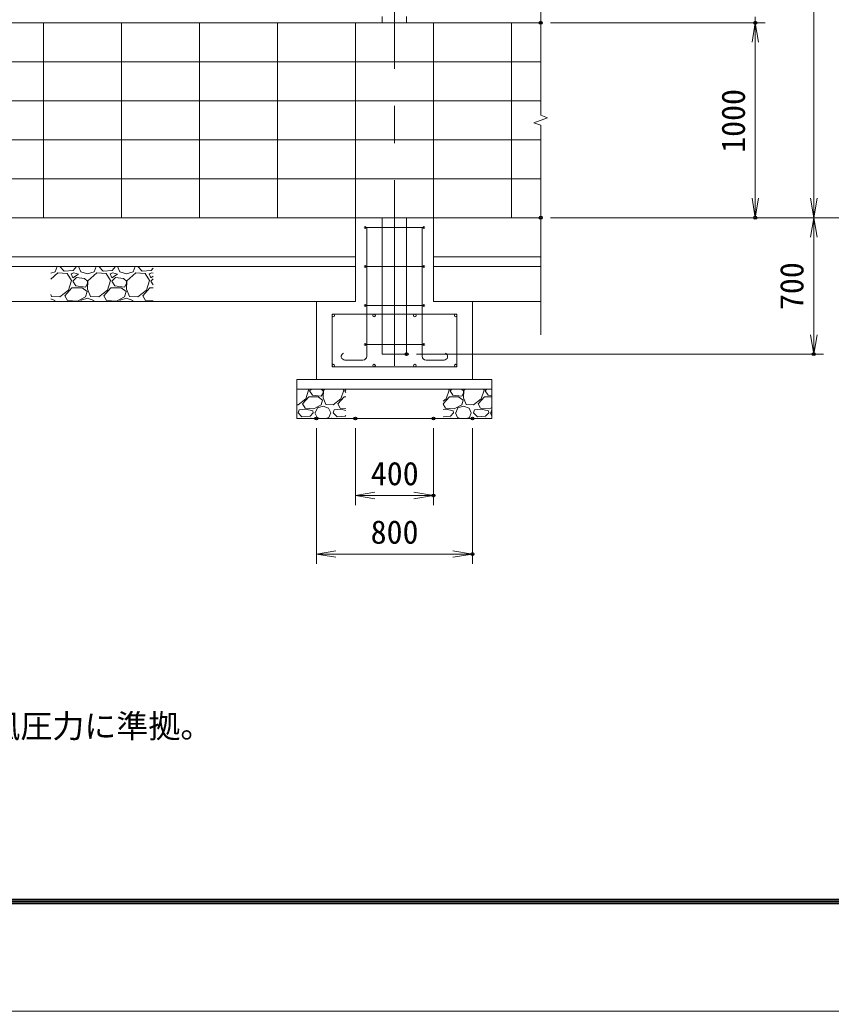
# Model space of a CAD drawing. Units: millimetres at full size. Extents: x -10500 to 10500, y -7425 to 7425.
# Drawn here: x -4434 to -274, y -7425 to -2340 of the extents above; entities that cross this region are included whole.
import ezdxf
from ezdxf.enums import TextEntityAlignment as Align

# ---------------------------------------------------------------- set-up
doc = ezdxf.new("R2010")
doc.units = ezdxf.units.MM
doc.header["$LTSCALE"] = 30
doc.header["$PDMODE"] = 32
doc.header["$PDSIZE"] = 15
doc.linetypes.add('USER1', pattern=[50.8, 31.75, -6.35, 6.35, -6.35])
for name, color, linetype, lineweight in [('0-0_D-STR1', 1, 'Continuous', 18), ('0-1_D-BMK', 2, 'USER1', 13), ('0-2_D-BGD', 7, 'Continuous', 18), ('0-3_D-STR3', 3, 'Continuous', 13), ('0-4_D-STR-DIM', 7, 'Continuous', 13), ('0-5_0', 7, 'Continuous', 18), ('0-9_D-TTL-TXT', 7, 'Continuous', 13), ('0-A_D-STR4', 7, 'Continuous', 18), ('0-B_D-DCR-HCH', 7, 'Continuous', 13), ('0-C_D-TTL', 7, 'Continuous', 18)]:
    doc.layers.add(name, color=color, linetype=linetype, lineweight=lineweight)
doc.layers.add('0-6_Defpoints', color=253, linetype='Continuous')
doc.styles.add('ＭＳ ゴシック', font='')
doc.styles.get('ＭＳ ゴシック').set_extended_font_data('MS Gothic')

# ---------------------------------------------------------------- blocks, each defined once
blk = doc.blocks.new('_Open')
at = {"layer": '0-5_0'}
blk.add_line((-30, 5), (0, 0), dxfattribs=at)
blk.add_lwpolyline([(-30, -5), (0, 0), (-30, 0)], dxfattribs=at)

msp = doc.modelspace()

# ---------------------------------------------------------------- linework, layer by layer
at = {"layer": '0-0_D-STR1'}
for p, q in [((-2576.09, -2322.81), (-2576.09, -2354.81)), ((-2451.09, -2354.81), (-2451.09, -2322.81)), ((-2563.59, -4054.81), (-2463.59, -4054.81))]:
    msp.add_line(p, q, dxfattribs=at)
msp.add_lwpolyline([(-2576.09, -3354.81), (-2576.09, -4054.81), (-2451.09, -4054.81), (-2451.09, -3354.81)], dxfattribs=at)
at = {"layer": '0-1_D-BMK'}
msp.add_line((-2513.59, -4114.81), (-2513.59, 2823.42), dxfattribs=at)
at = {"layer": '0-2_D-BGD'}
for p, q in [((-1763.59, -2354.81), (-8713.59, -2354.81)), ((-4313.59, -2354.81), (-4313.59, -3354.81)), ((-3913.59, -2354.81), (-3913.59, -3354.81)), ((-3513.59, -2354.81), (-3513.59, -3354.81)), ((-3113.59, -2354.81), (-3113.59, -3354.81)), ((-2713.59, -2354.81), (-2713.59, -3354.81)), ((-2313.59, -2354.81), (-2313.59, -3354.81)), ((-1913.59, -2354.81), (-1913.59, -3354.81)), ((-1763.59, -2554.81), (-8713.59, -2554.81)), ((-1763.59, -2754.81), (-8713.59, -2754.81)), ((-1763.59, -2954.81), (-8713.59, -2954.81)), ((-1763.59, -3154.81), (-8713.59, -3154.81)), ((-1763.59, -3354.81), (-9238.59, -3354.81)), ((-2713.59, -3554.81), (-5313.59, -3554.81)), ((-1763.59, -3554.81), (-2313.59, -3554.81)), ((-2713.59, -3604.81), (-5313.59, -3604.81)), ((-1763.59, -3604.81), (-2313.59, -3604.81)), ((-2713.59, -3784.81), (-5313.59, -3784.81)), ((-1763.59, -3784.81), (-2313.59, -3784.81))]:
    msp.add_line(p, q, dxfattribs=at)
at = {"layer": '0-3_D-STR3'}
for p, q in [((-2363.59, -3404.81), (-2663.59, -3404.81)), ((-2655.59, -4065.14), (-2655.59, -3404.81)), ((-2513.59, -3404.81), (-2513.59, -4085.14)), ((-2371.59, -4065.14), (-2371.59, -3404.81)), ((-2363.59, -3604.81), (-2663.59, -3604.81)), ((-2363.59, -3804.81), (-2663.59, -3804.81)), ((-2193.59, -3849.81), (-2833.59, -3849.81)), ((-2833.59, -4119.81), (-2833.59, -3849.81)), ((-2193.59, -4119.81), (-2193.59, -3849.81)), ((-2363.59, -4004.81), (-2663.59, -4004.81)), ((-2675.59, -4085.14), (-2768.6, -4085.14)), ((-2351.59, -4085.14), (-2258.58, -4085.14)), ((-2193.59, -4119.81), (-2833.59, -4119.81))]:
    msp.add_line(p, q, dxfattribs=at)
for centre, radius in [((-2663.59, -3404.81), 5), ((-2363.59, -3404.81), 5), ((-2663.59, -3604.81), 5), ((-2363.59, -3604.81), 5), ((-2663.59, -3804.81), 5), ((-2363.59, -3804.81), 5), ((-2827.09, -3856.31), 6.5), ((-2618.09, -3856.31), 6.5), ((-2409.09, -3856.31), 6.5), ((-2200.09, -3856.31), 6.5), ((-2663.59, -4004.81), 5), ((-2363.59, -4004.81), 5), ((-2827.09, -4113.31), 6.5), ((-2618.09, -4113.31), 6.5), ((-2409.09, -4113.31), 6.5), ((-2200.09, -4113.31), 6.5)]:
    msp.add_circle(centre, radius, dxfattribs=at)
for centre, radius, start, end in [((-2767.77, -4066.49), 18.68, 111.66589, 272.52545), ((-2675.59, -4065.14), 20, 270, 0), ((-2351.59, -4065.14), 20, 180, 270), ((-2259.4, -4066.49), 18.68, 267.47455, 68.33411)]:
    msp.add_arc(centre, radius, start, end, dxfattribs=at)
at = {"layer": '0-4_D-STR-DIM'}
for p, q in [((-363.59, -3354.81), (-363.59, 1675.19)), ((-1763.58, -1350.46), (-1763.58, -2829.16)), ((-663.59, -2324.81), (-663.59, -2354.81)), ((-1713.59, -2354.81), (-613.59, -2354.81)), ((-1713.59, -2354.81), (-613.59, -2354.81)), ((-663.59, -2354.81), (-663.59, -3354.81)), ((-663.59, -2454.81), (-663.59, -2554.81)), ((-1798.82, -2867.64), (-1728.34, -2841.98)), ((-1728.34, -2841.98), (-1763.58, -2829.16)), ((-1763.58, -2880.46), (-1798.82, -2867.64)), ((-1763.59, -2880.46), (-1763.59, -3954.81)), ((-1713.59, -3354.81), (-313.59, -3354.81)), ((-1713.59, -3354.81), (-613.59, -3354.81)), ((-1713.59, -3354.81), (-313.59, -3354.81)), ((-1713.59, -3354.81), (-13.59, -3354.81)), ((-363.59, -3354.81), (-363.59, -4054.81)), ((-2401.09, -4054.81), (-313.59, -4054.81)), ((-2913.59, -4434.81), (-2913.59, -5130.16)), ((-2713.59, -4434.81), (-2713.59, -4830.16)), ((-2313.59, -4434.81), (-2313.59, -4830.16)), ((-2113.59, -4434.81), (-2113.59, -5130.16)), ((-2713.59, -4780.16), (-2313.59, -4780.16)), ((-2913.59, -5080.16), (-2113.59, -5080.16))]:
    msp.add_line(p, q, dxfattribs=at)
at = {"layer": '0-6_Defpoints'}
for p in [(-1763.59, -2354.81), (-1763.59, -2354.81), (-663.59, -2354.81), (-1763.59, -3354.81), (-1763.59, -3354.81), (-663.59, -3354.81), (-2451.09, -4054.81), (-363.59, -4054.81), (-2913.59, -4384.81), (-2713.59, -4384.81), (-2313.59, -4384.81), (-2113.59, -4384.81), (-2313.59, -4780.16), (-2113.59, -5080.16)]:
    msp.add_point(p, dxfattribs=at)
at = {"layer": '0-A_D-STR4'}
for p, q in [((-2713.59, -3784.81), (-2713.59, -3354.81)), ((-2313.59, -3784.81), (-2313.59, -3354.81)), ((-2913.59, -4184.81), (-2913.59, -3784.81)), ((-2113.59, -4184.81), (-2113.59, -3784.81)), ((-2013.59, -4184.81), (-3013.59, -4184.81)), ((-3013.59, -4184.81), (-3013.59, -4384.81)), ((-2013.59, -4184.81), (-2013.59, -4384.81)), ((-2013.59, -4234.81), (-3013.59, -4234.81)), ((-2013.59, -4384.81), (-3013.59, -4384.81))]:
    msp.add_line(p, q, dxfattribs=at)
at = {"layer": '0-B_D-DCR-HCH'}
for p, q in [((-4253.5, -3633), (-4243.5, -3605)), ((-4243.59, -3604.81), (-4243.5, -3605)), ((-4229.5, -3605), (-4229.43, -3604.81)), ((-4207.5, -3629), (-4229.5, -3605)), ((-4143.5, -3605), (-4161.5, -3625)), ((-4143.5, -3605), (-4143.54, -3604.81)), ((-4133.5, -3605), (-4121.5, -3633)), ((-4131.5, -3605), (-4131.42, -3604.81)), ((-4053.5, -3633), (-4043.5, -3605)), ((-4043.59, -3604.81), (-4043.5, -3605)), ((-4029.5, -3605), (-4029.43, -3604.81)), ((-4007.5, -3629), (-4029.5, -3605)), ((-3943.5, -3605), (-3961.5, -3625)), ((-3943.5, -3605), (-3943.54, -3604.81)), ((-3933.5, -3605), (-3921.5, -3633)), ((-3931.5, -3605), (-3931.42, -3604.81)), ((-3853.5, -3633), (-3843.5, -3605)), ((-3843.59, -3604.81), (-3843.5, -3605)), ((-3829.5, -3605), (-3829.43, -3604.81)), ((-3807.5, -3629), (-3829.5, -3605)), ((-4276.09, -3639.64), (-4253.5, -3633)), ((-4239.5, -3637), (-4276.09, -3670.41)), ((-4191.5, -3641), (-4239.5, -3637)), ((-4161.5, -3625), (-4207.5, -3629)), ((-4169.5, -3677), (-4191.5, -3641)), ((-4157.5, -3637), (-4171.5, -3643)), ((-4171.5, -3643), (-4163.5, -3663)), ((-4163.5, -3663), (-4133.5, -3645)), ((-4143.5, -3661), (-4163.5, -3681)), ((-4133.5, -3645), (-4157.5, -3637)), ((-4103.5, -3667), (-4143.5, -3661)), ((-4121.5, -3633), (-4087.5, -3643)), ((-4087.5, -3643), (-4053.5, -3633)), ((-4039.5, -3637), (-4085.5, -3679)), ((-3991.5, -3641), (-4039.5, -3637)), ((-3961.5, -3625), (-4007.5, -3629)), ((-3969.5, -3677), (-3991.5, -3641)), ((-3957.5, -3637), (-3971.5, -3643)), ((-3971.5, -3643), (-3963.5, -3663)), ((-3963.5, -3663), (-3933.5, -3645)), ((-3943.5, -3661), (-3963.5, -3681)), ((-3933.5, -3645), (-3957.5, -3637)), ((-3903.5, -3667), (-3943.5, -3661)), ((-3921.5, -3633), (-3887.5, -3643)), ((-3887.5, -3643), (-3853.5, -3633)), ((-3839.5, -3637), (-3885.5, -3679)), ((-3791.5, -3641), (-3839.5, -3637)), ((-3761.5, -3625), (-3807.5, -3629)), ((-3769.5, -3677), (-3791.5, -3641)), ((-3757.5, -3637), (-3771.5, -3643)), ((-3771.5, -3643), (-3763.5, -3663)), ((-3763.5, -3663), (-3751.09, -3655.55)), ((-3751.09, -3613.43), (-3761.5, -3625)), ((-3751.09, -3639.14), (-3757.5, -3637)), ((-4185.5, -3727), (-4169.5, -3677)), ((-4163.5, -3681), (-4147.5, -3705)), ((-4147.5, -3705), (-4097.5, -3711)), ((-4087.5, -3681), (-4103.5, -3667)), ((-4097.5, -3711), (-4087.5, -3693)), ((-4085.5, -3679), (-4087.5, -3721)), ((-4087.5, -3693), (-4087.5, -3681)), ((-3985.5, -3727), (-3969.5, -3677)), ((-3963.5, -3681), (-3947.5, -3705)), ((-3947.5, -3705), (-3897.5, -3711)), ((-3887.5, -3681), (-3903.5, -3667)), ((-3897.5, -3711), (-3887.5, -3693)), ((-3885.5, -3679), (-3887.5, -3721)), ((-3887.5, -3693), (-3887.5, -3681)), ((-3785.5, -3727), (-3769.5, -3677)), ((-3751.09, -3668.59), (-3763.5, -3681)), ((-3763.5, -3681), (-3751.09, -3699.62)), ((-4276.09, -3748.11), (-4271.5, -3759)), ((-4271.5, -3759), (-4229.5, -3761)), ((-4229.5, -3761), (-4185.5, -3727)), ((-4203.5, -3755), (-4167.5, -3715)), ((-4189.5, -3779), (-4203.5, -3755)), ((-4167.5, -3715), (-4115.5, -3715)), ((-4097.5, -3761), (-4139.5, -3783)), ((-4115.5, -3715), (-4089.5, -3733)), ((-4089.5, -3733), (-4097.5, -3761)), ((-4087.5, -3721), (-4071.5, -3759)), ((-4071.5, -3759), (-4029.5, -3761)), ((-4029.5, -3761), (-3985.5, -3727)), ((-4003.5, -3755), (-3967.5, -3715)), ((-3989.5, -3779), (-4003.5, -3755)), ((-3967.5, -3715), (-3915.5, -3715)), ((-3897.5, -3761), (-3939.5, -3783)), ((-3915.5, -3715), (-3889.5, -3733)), ((-3889.5, -3733), (-3897.5, -3761)), ((-3887.5, -3721), (-3871.5, -3759)), ((-3871.5, -3759), (-3829.5, -3761)), ((-3829.5, -3761), (-3785.5, -3727)), ((-3803.5, -3755), (-3767.5, -3715)), ((-3789.5, -3779), (-3803.5, -3755)), ((-3767.5, -3715), (-3751.09, -3715)), ((-4276.09, -3771.28), (-4255.5, -3779)), ((-4255.5, -3779), (-4252.82, -3784.81)), ((-4139.5, -3783), (-4189.5, -3779)), ((-4122.85, -3784.81), (-4119.5, -3777)), ((-4119.5, -3777), (-4087.5, -3767)), ((-4087.5, -3767), (-4055.5, -3779)), ((-4055.5, -3779), (-4052.82, -3784.81)), ((-3939.5, -3783), (-3989.5, -3779)), ((-3922.85, -3784.81), (-3919.5, -3777)), ((-3919.5, -3777), (-3887.5, -3767)), ((-3887.5, -3767), (-3855.5, -3779)), ((-3855.5, -3779), (-3852.82, -3784.81)), ((-3751.09, -3782.07), (-3789.5, -3779)), ((-2968.2, -4284.8), (-2953.8, -4239.8)), ((-2953.8, -4239.8), (-2956.85, -4234.81)), ((-2939.81, -4234.81), (-2948.4, -4243.4)), ((-2948.4, -4243.4), (-2934, -4265)), ((-2934, -4265), (-2889, -4270.4)), ((-2880, -4243.4), (-2889.81, -4234.81)), ((-2889, -4270.4), (-2880, -4254.2)), ((-2878.2, -4241.6), (-2880, -4279.4)), ((-2880, -4254.2), (-2880, -4243.4)), ((-2870.77, -4234.81), (-2878.2, -4241.6)), ((-2788.2, -4284.8), (-2773.8, -4239.8)), ((-2773.8, -4239.8), (-2776.85, -4234.81)), ((-2763.59, -4238.59), (-2768.4, -4243.4)), ((-2768.4, -4243.4), (-2763.59, -4250.62)), ((-2248.2, -4284.8), (-2233.8, -4239.8)), ((-2233.8, -4239.8), (-2236.85, -4234.81)), ((-2219.81, -4234.81), (-2228.4, -4243.4)), ((-2228.4, -4243.4), (-2214, -4265)), ((-2214, -4265), (-2169, -4270.4)), ((-2160, -4243.4), (-2169.81, -4234.81)), ((-2169, -4270.4), (-2160, -4254.2)), ((-2158.2, -4241.6), (-2160, -4279.4)), ((-2160, -4254.2), (-2160, -4243.4)), ((-2150.77, -4234.81), (-2158.2, -4241.6)), ((-2068.2, -4284.8), (-2053.8, -4239.8)), ((-2053.8, -4239.8), (-2056.85, -4234.81)), ((-2039.81, -4234.81), (-2048.4, -4243.4)), ((-2048.4, -4243.4), (-2034, -4265)), ((-2034, -4265), (-2013.59, -4267.45)), ((-2984.4, -4310), (-2952, -4274)), ((-2971.8, -4331.6), (-2984.4, -4310)), ((-2952, -4274), (-2905.2, -4274)), ((-2889, -4315.4), (-2926.8, -4335.2)), ((-2908.8, -4329.8), (-2880, -4320.8)), ((-2905.2, -4274), (-2881.8, -4290.2)), ((-2881.8, -4290.2), (-2889, -4315.4)), ((-2880, -4279.4), (-2865.6, -4313.6)), ((-2880, -4320.8), (-2851.2, -4331.6)), ((-2865.6, -4313.6), (-2827.8, -4315.4)), ((-2827.8, -4315.4), (-2788.2, -4284.8)), ((-2804.4, -4310), (-2772, -4274)), ((-2791.8, -4331.6), (-2804.4, -4310)), ((-2772, -4274), (-2763.59, -4274)), ((-2263.59, -4309.1), (-2232, -4274)), ((-2263.59, -4296.69), (-2248.2, -4284.8)), ((-2251.8, -4331.6), (-2263.59, -4311.4)), ((-2232, -4274), (-2185.2, -4274)), ((-2169, -4315.4), (-2206.8, -4335.2)), ((-2188.8, -4329.8), (-2160, -4320.8)), ((-2185.2, -4274), (-2161.8, -4290.2)), ((-2161.8, -4290.2), (-2169, -4315.4)), ((-2160, -4279.4), (-2145.6, -4313.6)), ((-2160, -4320.8), (-2131.2, -4331.6)), ((-2145.6, -4313.6), (-2107.8, -4315.4)), ((-2107.8, -4315.4), (-2068.2, -4284.8)), ((-2084.4, -4310), (-2052, -4274)), ((-2071.8, -4331.6), (-2084.4, -4310)), ((-2052, -4274), (-2013.59, -4274)), ((-3007.8, -4355), (-3002.4, -4340.6)), ((-2988, -4376.6), (-3007.8, -4355)), ((-2968.2, -4337), (-3002.4, -4340.6)), ((-2946.6, -4373), (-2988, -4376.6)), ((-2926.8, -4335.2), (-2971.8, -4331.6)), ((-2932.2, -4346), (-2968.2, -4337)), ((-2930.4, -4355), (-2946.6, -4373)), ((-2930.4, -4355), (-2932.2, -4346)), ((-2921.4, -4355), (-2910.6, -4380.2)), ((-2919.6, -4355), (-2908.8, -4329.8)), ((-2851.2, -4331.6), (-2840.4, -4355)), ((-2849.4, -4380.2), (-2840.4, -4355)), ((-2827.8, -4355), (-2822.4, -4340.6)), ((-2808, -4376.6), (-2827.8, -4355)), ((-2788.2, -4337), (-2822.4, -4340.6)), ((-2766.6, -4373), (-2808, -4376.6)), ((-2763.59, -4333.86), (-2791.8, -4331.6)), ((-2763.59, -4343.15), (-2788.2, -4337)), ((-2763.59, -4369.65), (-2766.6, -4373)), ((-2248.2, -4337), (-2263.59, -4338.62)), ((-2226.6, -4373), (-2263.59, -4376.22)), ((-2206.8, -4335.2), (-2251.8, -4331.6)), ((-2212.2, -4346), (-2248.2, -4337)), ((-2210.4, -4355), (-2226.6, -4373)), ((-2210.4, -4355), (-2212.2, -4346)), ((-2201.4, -4355), (-2190.6, -4380.2)), ((-2199.6, -4355), (-2188.8, -4329.8)), ((-2131.2, -4331.6), (-2120.4, -4355)), ((-2129.4, -4380.2), (-2120.4, -4355)), ((-2107.8, -4355), (-2102.4, -4340.6)), ((-2088, -4376.6), (-2107.8, -4355)), ((-2068.2, -4337), (-2102.4, -4340.6)), ((-2046.6, -4373), (-2088, -4376.6)), ((-2026.8, -4335.2), (-2071.8, -4331.6)), ((-2032.2, -4346), (-2068.2, -4337)), ((-2030.4, -4355), (-2046.6, -4373)), ((-2030.4, -4355), (-2032.2, -4346)), ((-2013.59, -4328.28), (-2026.8, -4335.2)), ((-2021.4, -4355), (-2013.59, -4373.23)), ((-2019.6, -4355), (-2013.59, -4340.97)), ((-3004.64, -4384.81), (-3013.59, -4384.07)), ((-2943, -4383.8), (-2945.36, -4384.81)), ((-2939.96, -4384.81), (-2943, -4383.8)), ((-2910.6, -4380.2), (-2894.92, -4384.81)), ((-2865.09, -4384.81), (-2849.4, -4380.2)), ((-2836.8, -4383.8), (-2837.91, -4384.81)), ((-2824.64, -4384.81), (-2836.8, -4383.8)), ((-2763.59, -4384.05), (-2765.36, -4384.81)), ((-2223, -4383.8), (-2225.36, -4384.81)), ((-2219.96, -4384.81), (-2223, -4383.8)), ((-2190.6, -4380.2), (-2174.92, -4384.81)), ((-2145.09, -4384.81), (-2129.4, -4380.2)), ((-2116.8, -4383.8), (-2117.91, -4384.81)), ((-2104.64, -4384.81), (-2116.8, -4383.8)), ((-2043, -4383.8), (-2045.36, -4384.81)), ((-2039.96, -4384.81), (-2043, -4383.8))]:
    msp.add_line(p, q, dxfattribs=at)
msp.add_lwpolyline([(-3013.59, -4315.12), (-3007.8, -4315.4), (-2968.2, -4284.8)], dxfattribs=at)
at = {"layer": '0-C_D-TTL', "color": 2}
msp.add_lwpolyline([(-10500, 7425), (10500, 7425), (10500, -7425), (-10500, -7425)], close=True, dxfattribs=at)
at = {"layer": '0-C_D-TTL'}
for points in [[(-9825, 6875), (9825, 6875), (9825, -6875), (-9825, -6875)], [(-9818.75, 6868.75), (9818.75, 6868.75), (9818.75, -6868.75), (-9818.75, -6868.75)], [(-9812.5, 6862.5), (9812.5, 6862.5), (9812.5, -6862.5), (-9812.5, -6862.5)], [(-9806.25, 6856.25), (9806.25, 6856.25), (9806.25, -6856.25), (-9806.25, -6856.25)], [(-9800, 6850), (9800, 6850), (9800, -6850), (-9800, -6850)]]:
    msp.add_lwpolyline(points, close=True, dxfattribs=at)

# ---------------------------------------------------------------- block references
at = {"layer": '0-4_D-STR-DIM', "xscale": 3.333333, "yscale": 3.333333}
for p, rotation in [((-663.59, -2354.81), 90), ((-663.59, -2354.81), 90), ((-663.59, -3354.81), 270), ((-363.59, -3354.81), 270), ((-363.59, -3354.81), 90), ((-363.59, -4054.81), 270), ((-2713.59, -4780.16), 180), ((-2913.59, -5080.16), 180)]:
    msp.add_blockref('_Open', p, dxfattribs=dict(at, rotation=rotation))
for p in [(-2313.59, -4780.16), (-2113.59, -5080.16)]:
    msp.add_blockref('_Open', p, dxfattribs=at)

# ---------------------------------------------------------------- texts
at = {"layer": '0-4_D-STR-DIM', "style": 'ＭＳ ゴシック'}
for s, p in [('1000', (-680.46, -3022.11)), ('700', (-380.46, -3828.6))]:
    msp.add_text(s, height=120.3, rotation=90, dxfattribs=at).set_placement(p, align=Align.BOTTOM_LEFT)
for s, p in [('400', (-2634.84, -4763.29)), ('800', (-2635.79, -5063.29))]:
    msp.add_text(s, height=120.3, dxfattribs=at).set_placement(p, align=Align.BOTTOM_LEFT)
at = {"layer": '0-9_D-TTL-TXT', "style": 'ＭＳ ゴシック'}
msp.add_text('（設計条件）風荷重：昭和57年改正 建築基準法・同施行令に基づく風圧力に準拠。', height=120.3, dxfattribs=at).set_placement((-9600, -6059.01), align=Align.BOTTOM_LEFT)

doc.saveas('drawing.dxf')
